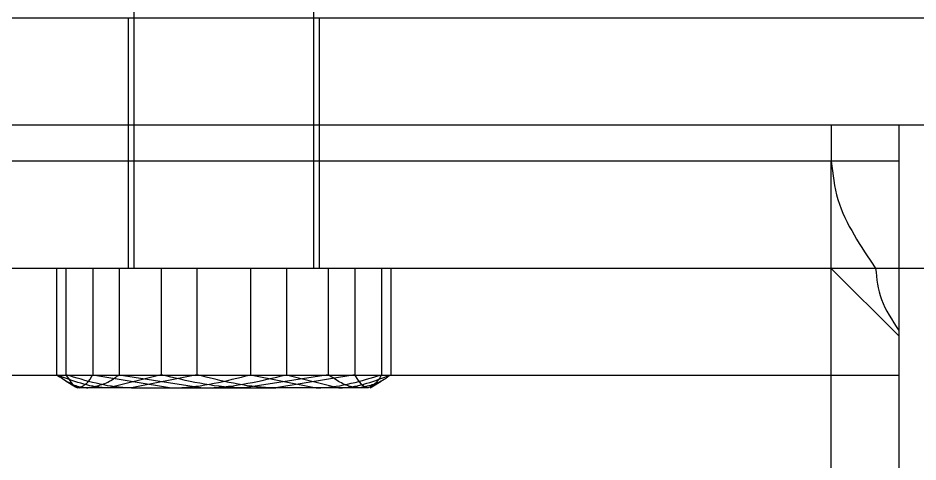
# Model space of a CAD drawing. Header units: metres. Extents: x 0 to 21025, y 0 to 14850.
# Drawn here: x 2212.85 to 2252.85, y 9031.67 to 9051.38 of the extents above; entities that cross this region are included whole.
import ezdxf

# ---------------------------------------------------------------- set-up
doc = ezdxf.new("R2010")
doc.units = ezdxf.units.M
doc.header["$LTSCALE"] = 25
doc.linetypes.add('HIDDEN2', pattern=[4.7625, 3.175, -1.5875])
doc.layers.add('SL4', color=4, linetype='Continuous')
doc.layers.add('ST1', color=7, linetype='HIDDEN2')

msp = doc.modelspace()

# ---------------------------------------------------------------- linework, layer by layer
at = {"layer": 'SL4'}
for p, q in [((2875.564, 9046.619), (1925.562, 9046.619)), ((2251.996, 9046.619), (2251.996, 9045.026)), ((2251.996, 9046.619), (2251.996, 9040.269)), ((2251.996, 9045.026), (1961.996, 9045.026)), ((2248.996, 9040.269), (2248.996, 9045.026)), ((2251.996, 9045.026), (2248.996, 9045.026)), ((2251.996, 9045.026), (2251.996, 9040.269)), ((2248.996, 9040.269), (1957.238, 9040.269)), ((2214.983, 9040.269), (2214.983, 9035.549)), ((2220.806, 9040.269), (2220.806, 9035.549)), ((2227.818, 9040.269), (2227.818, 9035.549)), ((2229.009, 9040.269), (2229.009, 9035.549)), ((2251.996, 9037.269), (2248.996, 9040.269)), ((2248.996, 9035.506), (2248.996, 9040.269)), ((2251.996, 9040.269), (2250.966, 9040.269)), ((2251.996, 9040.269), (2251.996, 9037.515)), ((2258.346, 9040.269), (2251.996, 9040.269)), ((2251.996, 9040.269), (2251.996, 9008.519)), ((2215.019, 9035.506), (1988.496, 9035.506)), ((2220.806, 9035.549), (2217.894, 9034.969)), ((2227.818, 9035.549), (2224.312, 9034.969)), ((2248.996, 9035.506), (2228.807, 9035.506)), ((2251.996, 9035.506), (2248.996, 9035.506)), ((2248.996, 9013.276), (2248.996, 9035.506)), ((2215.412, 9035.017), (2215.496, 9034.969)), ((2217.894, 9034.969), (2215.498, 9034.969)), ((2217.894, 9034.969), (2224.312, 9034.969)), ((2228.413, 9034.969), (2224.312, 9034.969)), ((2228.496, 9034.969), (2228.579, 9035.017))]:
    msp.add_line(p, q, dxfattribs=at)
for points, knots in [([(2248.996, 9045.026), (2249.061, 9044.449), (2249.192, 9043.296), (2249.99, 9041.72), (2250.638, 9040.757), (2250.966, 9040.269)], [0, 0, 0, 0, 0.331384, 0.661532, 1, 1, 1, 1]), ([(2250.966, 9040.269), (2251.016, 9039.802), (2251.118, 9038.841), (2251.698, 9037.965), (2251.996, 9037.515)], [0, 0, 0, 0, 0.485291, 1, 1, 1, 1]), ([(2217.894, 9034.969), (2217.825, 9034.969), (2216.842, 9034.977), (2215.879, 9035.274), (2214.983, 9035.549)], [0, 0, 0, 0, 0.070215, 1, 1, 1, 1]), ([(2214.983, 9035.549), (2215.132, 9035.314), (2215.328, 9035.004), (2215.529, 9034.976), (2215.578, 9034.969)], [0, 0, 0, 0, 0.7581486, 1, 1, 1, 1]), ([(2224.312, 9034.969), (2224.229, 9034.969), (2223.045, 9034.977), (2221.885, 9035.274), (2220.806, 9035.549)], [0, 0, 0, 0, 0.070215, 1, 1, 1, 1]), ([(2226.097, 9034.969), (2226.166, 9034.969), (2227.149, 9034.977), (2228.113, 9035.274), (2229.009, 9035.549)], [0, 0, 0, 0, 0.070215, 1, 1, 1, 1]), ([(2228.413, 9034.969), (2228.365, 9034.976), (2228.163, 9035.004), (2227.967, 9035.314), (2227.818, 9035.549)], [0, 0, 0, 0, 0.2418514, 1, 1, 1, 1]), ([(2229.009, 9035.549), (2228.965, 9035.473), (2228.771, 9035.131), (2228.57, 9035.039), (2228.413, 9034.969)], [0, 0, 0, 0, 0.2237133, 1, 1, 1, 1])]:
    msp.add_open_spline(points, degree=3, knots=knots, dxfattribs=at)
at = {"layer": 'ST1'}
for p, q in [((2217.996, 9069.578), (2217.996, 9040.269)), ((2225.996, 9040.269), (2225.996, 9069.578)), ((2875.564, 9051.381), (1875.564, 9051.381)), ((2217.746, 9051.381), (2217.746, 9046.619)), ((2226.246, 9046.619), (2226.246, 9051.381)), ((2217.746, 9046.619), (2217.746, 9040.269)), ((2226.246, 9040.269), (2226.246, 9046.619)), ((2248.996, 9046.619), (2248.996, 9045.026)), ((2248.996, 9045.026), (1961.996, 9045.026)), ((2214.567, 9040.269), (2214.567, 9035.549)), ((2216.173, 9040.269), (2216.173, 9035.549)), ((2217.353, 9040.269), (2217.353, 9035.549)), ((2219.21, 9040.269), (2219.21, 9035.549)), ((2223.186, 9040.269), (2223.186, 9035.549)), ((2224.781, 9040.269), (2224.781, 9035.549)), ((2226.639, 9040.269), (2226.639, 9035.549)), ((2229.424, 9040.269), (2229.424, 9035.549)), ((2250.966, 9040.269), (2248.996, 9040.269)), ((2251.996, 9035.506), (1951.996, 9035.506)), ((2214.996, 9035.257), (2215.412, 9035.017)), ((2228.807, 9035.506), (2215.019, 9035.506)), ((2216.173, 9035.549), (2219.679, 9034.969)), ((2219.21, 9035.549), (2216.889, 9034.969)), ((2217.353, 9035.549), (2221.067, 9034.969)), ((2226.639, 9035.549), (2222.924, 9034.969)), ((2223.186, 9035.549), (2226.097, 9034.969)), ((2224.781, 9035.549), (2227.103, 9034.969)), ((2228.579, 9035.017), (2228.996, 9035.257)), ((2251.996, 9035.506), (2248.996, 9035.506))]:
    msp.add_line(p, q, dxfattribs=at)
for points, knots in [([(2216.889, 9034.969), (2216.834, 9034.969), (2216.05, 9034.977), (2215.281, 9035.274), (2214.567, 9035.549)], [0, 0, 0, 0, 0.0702148, 1, 1, 1, 1]), ([(2214.567, 9035.549), (2214.915, 9035.314), (2215.375, 9035.004), (2215.846, 9034.976), (2215.96, 9034.969)], [0, 0, 0, 0, 0.758149, 1, 1, 1, 1]), ([(2215.578, 9034.969), (2215.734, 9035.039), (2215.936, 9035.131), (2216.13, 9035.473), (2216.173, 9035.549)], [0, 0, 0, 0, 0.776287, 1, 1, 1, 1]), ([(2215.96, 9034.969), (2216.326, 9035.039), (2216.798, 9035.131), (2217.251, 9035.473), (2217.353, 9035.549)], [0, 0, 0, 0, 0.7762867, 1, 1, 1, 1]), ([(2222.924, 9034.969), (2222.836, 9034.969), (2221.582, 9034.977), (2220.353, 9035.274), (2219.21, 9035.549)], [0, 0, 0, 0, 0.070215, 1, 1, 1, 1]), ([(2219.679, 9034.969), (2219.762, 9034.969), (2220.947, 9034.977), (2222.107, 9035.274), (2223.186, 9035.549)], [0, 0, 0, 0, 0.070215, 1, 1, 1, 1]), ([(2221.067, 9034.969), (2221.155, 9034.969), (2222.409, 9034.977), (2223.639, 9035.274), (2224.781, 9035.549)], [0, 0, 0, 0, 0.070215, 1, 1, 1, 1]), ([(2228.031, 9034.969), (2227.917, 9034.976), (2227.446, 9035.004), (2226.987, 9035.314), (2226.639, 9035.549)], [0, 0, 0, 0, 0.241851, 1, 1, 1, 1]), ([(2227.103, 9034.969), (2227.158, 9034.969), (2227.942, 9034.977), (2228.71, 9035.274), (2229.424, 9035.549)], [0, 0, 0, 0, 0.070215, 1, 1, 1, 1]), ([(2229.424, 9035.549), (2229.323, 9035.473), (2228.869, 9035.131), (2228.398, 9035.039), (2228.031, 9034.969)], [0, 0, 0, 0, 0.223713, 1, 1, 1, 1])]:
    msp.add_open_spline(points, degree=3, knots=knots, dxfattribs=at)

doc.saveas('drawing.dxf')
